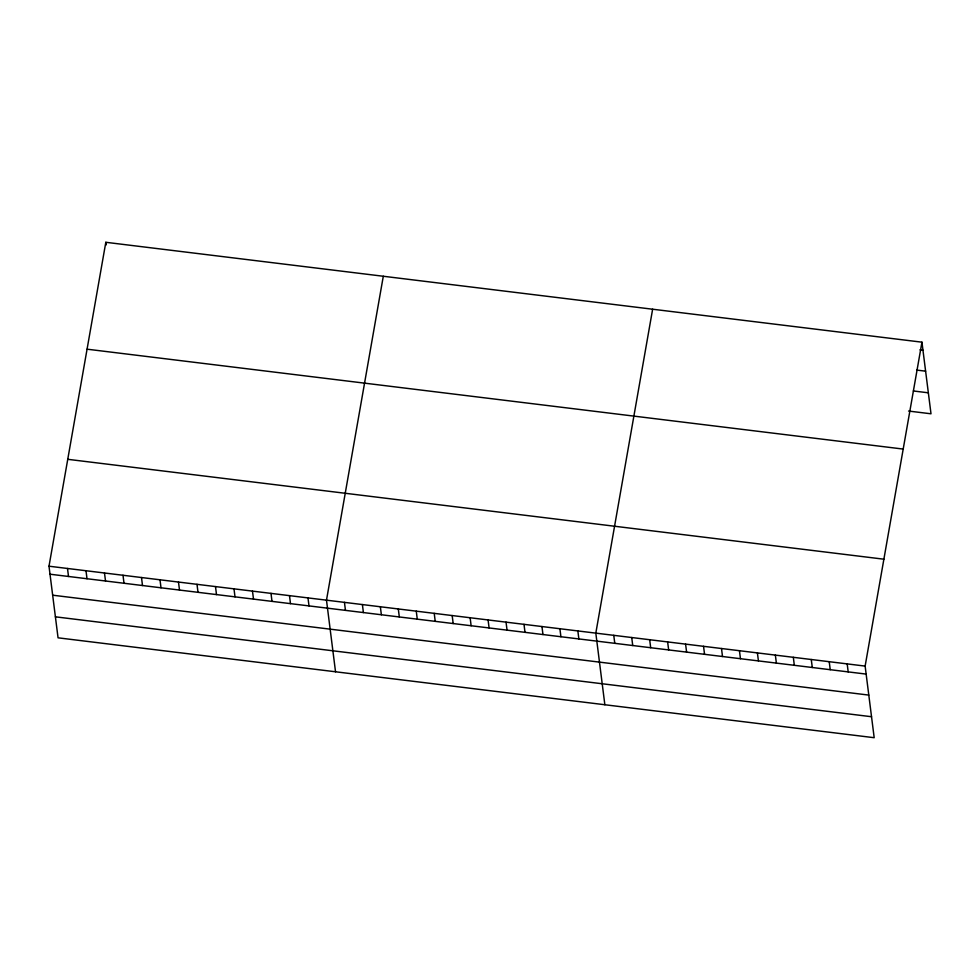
<?xml version="1.0" encoding="UTF-8"?>
<svg xmlns="http://www.w3.org/2000/svg" width="980" height="980" viewBox="0 0 980 980"><rect width="100%" height="100%" fill="white"/><g stroke="black" fill="none" stroke-linecap="round" stroke-linejoin="round"><path stroke-width="1.47" d="M921.947 342.179L865.132 666.094L874.185 737.707L58.053 637.821L49 566.207L105.816 242.293L921.947 342.179L931 413.793L908.558 411.049M383.303 276.25L326.487 600.164L335.527 671.778M652.631 309.214L595.816 633.129L604.856 704.742M919.975 349.811L922.964 350.179M916.643 370.073L925.61 371.175M913.385 390.971L928.354 392.809M87.073 349.186L903.205 449.073M67.755 459.314L883.887 559.2M49 566.207L865.132 666.094M50.005 574.207L866.149 674.093M52.663 595.191L868.795 695.09M55.395 616.824L871.526 716.723M847.186 663.901L848.19 671.9M829.227 661.708L830.232 669.695M811.269 659.503L812.285 667.503M793.322 657.311L794.327 665.31M775.364 655.106L776.368 663.105M757.405 652.913L758.422 660.912M739.447 650.72L740.464 658.707M721.501 648.515L722.505 656.514M703.542 646.322L704.547 654.322M685.583 644.117L686.6 652.117M667.637 641.925L668.642 649.924M649.679 639.732L650.683 647.719M631.72 637.527L632.737 645.526M613.762 635.334L614.779 643.333M577.857 630.936L578.862 638.936M559.899 628.744L560.915 636.743M541.952 626.538L542.957 634.538M523.994 624.346L524.998 632.345M506.035 622.141L507.052 630.14M488.077 619.948L489.094 627.947M470.13 617.755L471.135 625.755M452.172 615.55L453.177 623.549M434.214 613.358L435.23 621.357M416.267 611.153L417.272 619.152M398.309 608.96L399.313 616.959M380.35 606.767L381.367 614.766M362.392 604.562L363.409 612.561M344.446 602.369L345.45 610.369M307.99 597.91L308.994 605.897M289.492 595.644L290.497 603.643M270.995 593.378L271.999 601.377M252.485 591.112L253.502 599.111M233.987 588.845L235.004 596.845M215.49 586.579L216.507 594.578M196.992 584.325L198.009 592.312M178.495 582.059L179.499 590.058M159.997 579.793L161.002 587.792M105.816 242.293L106.159 244.951M141.5 577.526L142.504 585.526M123.002 575.26L124.007 583.259M104.493 572.994L105.509 580.993M85.995 570.727L87.012 578.727M67.498 568.474L68.514 576.473"/></g></svg>
